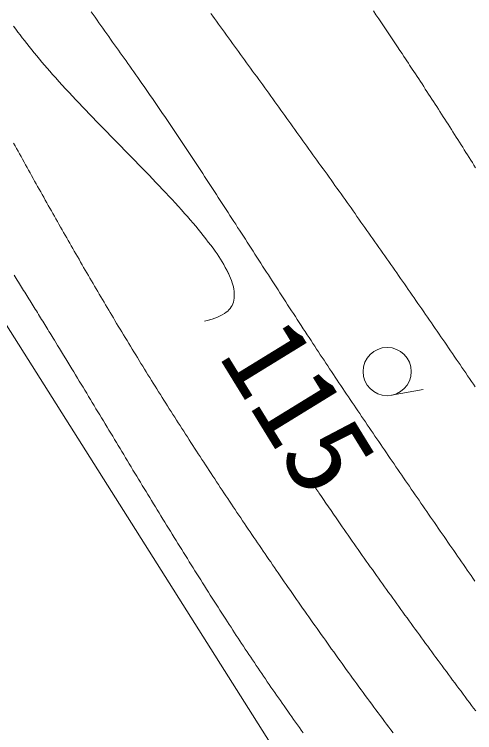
# Model space of a CAD drawing. Units: millimetres, scale not verified. Extents: x 40000 to 680000, y 20000 to 380000.
# Drawn here: x 325694 to 332848, y 339723 to 350893 of the extents above; entities that cross this region are included whole.
import ezdxf
from ezdxf.enums import TextEntityAlignment as Align

# ---------------------------------------------------------------- set-up
doc = ezdxf.new("R2010")
doc.units = ezdxf.units.MM
doc.header["$LTSCALE"] = 1000
doc.layers.add('M-BGD', color=7, linetype='Continuous', lineweight=13)
doc.styles.add('ＭＳ ゴシック', font='')
doc.styles.get('ＭＳ ゴシック').set_extended_font_data('MS Gothic')

msp = doc.modelspace()

# ---------------------------------------------------------------- linework, layer by layer
at = {"layer": 'M-BGD'}
for p, q in [((325507, 346159), (331604, 336507)), ((331557, 344969), (332049, 345060)), ((331557, 344969), (332049, 345060))]:
    msp.add_line(p, q, dxfattribs=at)
for points in [[(332863, 348507), (332838, 348547), (332813, 348587), (332788, 348627), (332763, 348667), (332738, 348707), (332713, 348746), (332688, 348786), (332663, 348826), (332638, 348866), (332613, 348905), (332588, 348945), (332562, 348985), (332537, 349024), (332512, 349064), (332487, 349103), (332462, 349143), (332436, 349183), (332411, 349222), (332386, 349261), (332361, 349301), (332336, 349340), (332310, 349380), (332285, 349419), (332260, 349458), (332234, 349498), (332209, 349537), (332184, 349576), (332159, 349615), (332133, 349654), (332108, 349693), (332082, 349732), (332057, 349771), (332032, 349810), (332006, 349849), (331981, 349888), (331955, 349927), (331930, 349966), (331904, 350004), (331880, 350041), (331859, 350074), (331838, 350105), (331818, 350136), (331797, 350168), (331774, 350202), (331749, 350240), (331721, 350283), (331688, 350332), (331649, 350390), (331608, 350452), (331566, 350514), (331525, 350576), (331483, 350638), (331441, 350699), (331399, 350761), (331357, 350823), (331315, 350884), (331274, 350946)], [(326889, 350933), (326919, 350890), (326949, 350848), (326979, 350805), (327009, 350762), (327039, 350719), (327069, 350676), (327099, 350634), (327130, 350591), (327160, 350548), (327190, 350505), (327221, 350463), (327251, 350420), (327281, 350378), (327311, 350335), (327341, 350293), (327371, 350251), (327400, 350210), (327430, 350169), (327459, 350127), (327488, 350085), (327518, 350043), (327549, 350000), (327580, 349955), (327612, 349909), (327645, 349863), (327677, 349816), (327710, 349769), (327742, 349723), (327775, 349676), (327807, 349629), (327839, 349582), (327872, 349536), (327904, 349489), (327935, 349443), (327967, 349396), (327999, 349349), (328031, 349303), (328062, 349256), (328094, 349209), (328125, 349163), (328157, 349116), (328188, 349069), (328220, 349023), (328251, 348976), (328282, 348930), (328313, 348883), (328344, 348837), (328375, 348790), (328406, 348743), (328437, 348697), (328468, 348650), (328499, 348604), (328529, 348557), (328560, 348511), (328590, 348464), (328621, 348418), (328651, 348371), (328682, 348325), (328712, 348278), (328743, 348231), (328773, 348185), (328804, 348138), (328834, 348092), (328864, 348046), (328894, 347999), (328924, 347953), (328955, 347906), (328985, 347860), (329015, 347813), (329045, 347767), (329075, 347720), (329105, 347674), (329135, 347628), (329165, 347581), (329195, 347535), (329225, 347488), (329255, 347442), (329285, 347396), (329315, 347349), (329344, 347303), (329374, 347256), (329404, 347210), (329434, 347164), (329464, 347117), (329494, 347071), (329524, 347025), (329553, 346979), (329583, 346932), (329613, 346886), (329643, 346840), (329673, 346793), (329703, 346747), (329732, 346701), (329762, 346654), (329792, 346608), (329822, 346562), (329852, 346516), (329882, 346470), (329912, 346423), (329942, 346377), (329972, 346331), (330002, 346285), (330032, 346239), (330062, 346192), (330092, 346146), (330122, 346099), (330153, 346052), (330184, 346005), (330214, 345959), (330245, 345912), (330275, 345866), (330305, 345820), (330334, 345775), (330363, 345731), (330392, 345687), (330421, 345644), (330450, 345600), (330479, 345556), (330508, 345513), (330536, 345469), (330565, 345425), (330594, 345382), (330623, 345338), (330653, 345294), (330682, 345251), (330711, 345207), (330740, 345164), (330769, 345120), (330798, 345076), (330828, 345033), (330857, 344989), (330886, 344946), (330915, 344902), (330945, 344859), (330974, 344815), (331003, 344772), (331033, 344728), (331062, 344684), (331092, 344641), (331121, 344597), (331151, 344554), (331180, 344510), (331210, 344467), (331239, 344423), (331269, 344380), (331299, 344336), (331328, 344293), (331358, 344249), (331388, 344206), (331417, 344162), (331447, 344119), (331477, 344075), (331506, 344032), (331536, 343988), (331566, 343945), (331596, 343901), (331625, 343858), (331655, 343815), (331685, 343771), (331715, 343728), (331745, 343684), (331775, 343641), (331805, 343597), (331834, 343554), (331864, 343510), (331894, 343467), (331924, 343423), (331954, 343380), (331984, 343336), (332014, 343293), (332044, 343250), (332074, 343206), (332104, 343163), (332134, 343119), (332164, 343076), (332194, 343032), (332224, 342989), (332254, 342945), (332284, 342902), (332314, 342858), (332344, 342815), (332374, 342772), (332404, 342728), (332434, 342685), (332464, 342641), (332494, 342598), (332524, 342554), (332554, 342511), (332584, 342467), (332614, 342424), (332644, 342380), (332675, 342337), (332705, 342293), (332735, 342250), (332764, 342207), (332794, 342165), (332822, 342123), (332851, 342081)], [(328749, 350905), (328777, 350867), (328806, 350827), (328836, 350786), (328867, 350743), (328898, 350700), (328929, 350657), (328960, 350614), (328992, 350571), (329023, 350528), (329054, 350485), (329085, 350442), (329117, 350399)], [(328749, 350905), (328777, 350867), (328806, 350827), (328836, 350786), (328867, 350743), (328898, 350700), (328929, 350657), (328960, 350614), (328992, 350571), (329023, 350528), (329054, 350485), (329085, 350442), (329117, 350399), (329148, 350356), (329179, 350313), (329210, 350270), (329242, 350227), (329273, 350184), (329304, 350141), (329335, 350097), (329367, 350054), (329398, 350011), (329429, 349968), (329461, 349925), (329492, 349881), (329523, 349838), (329554, 349795), (329586, 349752), (329617, 349708), (329648, 349665), (329680, 349622), (329711, 349579), (329742, 349535), (329773, 349492), (329805, 349449), (329836, 349405), (329867, 349362), (329898, 349319), (329930, 349275), (329961, 349232), (329992, 349188), (330023, 349145), (330055, 349102), (330086, 349058), (330117, 349015), (330148, 348971), (330180, 348928), (330211, 348884), (330242, 348841), (330273, 348797), (330304, 348754), (330336, 348710), (330367, 348667), (330398, 348623), (330429, 348580), (330460, 348536), (330492, 348493), (330523, 348449), (330554, 348406), (330585, 348362), (330616, 348318), (330647, 348275), (330678, 348231), (330709, 348188), (330741, 348144), (330772, 348100), (330803, 348057), (330834, 348013), (330865, 347969), (330896, 347925), (330927, 347882), (330958, 347838), (330989, 347794), (331020, 347751), (331051, 347707), (331082, 347663), (331113, 347619), (331144, 347576), (331174, 347532), (331205, 347488), (331236, 347444), (331267, 347400), (331298, 347357), (331329, 347313), (331360, 347269), (331390, 347225), (331421, 347181), (331452, 347137), (331483, 347093), (331514, 347049), (331545, 347005), (331576, 346961), (331606, 346917), (331637, 346873), (331667, 346830), (331697, 346787), (331727, 346744), (331757, 346701), (331787, 346657), (331817, 346614), (331847, 346571), (331877, 346528), (331907, 346485), (331937, 346441), (331967, 346398), (331997, 346355), (332027, 346312), (332057, 346269), (332086, 346225), (332116, 346182), (332146, 346139), (332176, 346096), (332206, 346052), (332236, 346009), (332265, 345966), (332295, 345922), (332325, 345879), (332355, 345836), (332384, 345793), (332414, 345749), (332444, 345706), (332473, 345663), (332503, 345619), (332533, 345576), (332562, 345533), (332592, 345489), (332622, 345446), (332651, 345402), (332681, 345359), (332711, 345316), (332740, 345272), (332770, 345229), (332799, 345186), (332829, 345142), (332858, 345099)], [(328649, 346124), (328689, 346132), (328730, 346142), (328771, 346155), (328812, 346170), (328852, 346185), (328891, 346203), (328926, 346221), (328959, 346240), (328987, 346260), (329011, 346279), (329030, 346300), (329048, 346321), (329064, 346343), (329078, 346366), (329089, 346391), (329099, 346418), (329106, 346447), (329110, 346478), (329112, 346512), (329112, 346549), (329110, 346586), (329106, 346620), (329100, 346654), (329092, 346687), (329082, 346720), (329071, 346754), (329056, 346789), (329039, 346827), (329020, 346868), (328997, 346913), (328973, 346958), (328949, 347002), (328924, 347044), (328899, 347086), (328872, 347127), (328844, 347169), (328814, 347212), (328782, 347256), (328747, 347303), (328709, 347353), (328670, 347404), (328631, 347454), (328592, 347503), (328553, 347551), (328513, 347599), (328472, 347647), (328429, 347696), (328386, 347747), (328340, 347798), (328292, 347852), (328243, 347906), (328194, 347960), (328145, 348013), (328096, 348066), (328047, 348119), (327997, 348172), (327946, 348226), (327895, 348280), (327843, 348334), (327789, 348390), (327735, 348446), (327681, 348502), (327626, 348558), (327572, 348614), (327517, 348670), (327463, 348726), (327408, 348782), (327353, 348838), (327299, 348893), (327244, 348949), (327189, 349005), (327134, 349062), (327079, 349119), (327023, 349176), (326968, 349233), (326913, 349290), (326859, 349346), (326805, 349402), (326752, 349457), (326701, 349511), (326649, 349565), (326597, 349621), (326544, 349679), (326491, 349736), (326438, 349793), (326387, 349850), (326337, 349905), (326289, 349958), (326245, 350009), (326203, 350057), (326163, 350103), (326122, 350150), (326082, 350198), (326042, 350247), (326002, 350295), (325963, 350343), (325925, 350391), (325888, 350438), (325852, 350484), (325817, 350528), (325784, 350572), (325750, 350617), (325716, 350663), (325683, 350708)], [(328649, 346124), (328689, 346132), (328729, 346142), (328771, 346155), (328812, 346170), (328852, 346185), (328891, 346203), (328926, 346221), (328959, 346240), (328987, 346260), (329010, 346279), (329030, 346300), (329048, 346321), (329064, 346343), (329078, 346366), (329089, 346391), (329099, 346418), (329106, 346447), (329110, 346478), (329112, 346512), (329112, 346549), (329110, 346586), (329106, 346620), (329100, 346654), (329092, 346687), (329082, 346720), (329070, 346754), (329056, 346789), (329039, 346827), (329019, 346868), (328997, 346913), (328973, 346958), (328949, 347002), (328924, 347044), (328899, 347086), (328872, 347127), (328844, 347169), (328814, 347212), (328782, 347256), (328747, 347303), (328709, 347353), (328670, 347404), (328631, 347454), (328592, 347503), (328553, 347551), (328513, 347599), (328472, 347647), (328429, 347696), (328386, 347747), (328340, 347798), (328292, 347852), (328243, 347907), (328194, 347960), (328145, 348013), (328096, 348066), (328047, 348119), (327997, 348172), (327946, 348226), (327895, 348280), (327842, 348334), (327789, 348390), (327735, 348446), (327681, 348502), (327626, 348558), (327572, 348614), (327517, 348670), (327463, 348726), (327408, 348782), (327353, 348838), (327299, 348893), (327244, 348949), (327189, 349005), (327134, 349062), (327078, 349119), (327023, 349176), (326968, 349233), (326913, 349290), (326859, 349346), (326805, 349402), (326752, 349457), (326701, 349511), (326649, 349565), (326597, 349621), (326544, 349679), (326491, 349736), (326438, 349793), (326387, 349850), (326337, 349905), (326289, 349958), (326244, 350009), (326203, 350057), (326163, 350103), (326122, 350150), (326082, 350198), (326042, 350247), (326002, 350295), (325963, 350343), (325925, 350391), (325888, 350438), (325852, 350484), (325817, 350528), (325784, 350572), (325750, 350617), (325716, 350663), (325683, 350708)], [(325681, 348892), (325705, 348850), (325728, 348808), (325751, 348765), (325775, 348723), (325798, 348681), (325821, 348639), (325845, 348596), (325868, 348554), (325892, 348512), (325915, 348470), (325938, 348428), (325962, 348386), (325985, 348343), (326009, 348301), (326032, 348259), (326056, 348217), (326080, 348175), (326103, 348133), (326127, 348091), (326150, 348049), (326174, 348006), (326198, 347964), (326221, 347922), (326245, 347880), (326269, 347838), (326292, 347796), (326316, 347754), (326340, 347712), (326363, 347670), (326387, 347628), (326411, 347586), (326435, 347544), (326459, 347502), (326483, 347460), (326507, 347418), (326531, 347377), (326554, 347335), (326578, 347293), (326602, 347251), (326626, 347209), (326650, 347167), (326675, 347125), (326699, 347084), (326723, 347042), (326747, 347000), (326771, 346958), (326795, 346917), (326820, 346875), (326844, 346833), (326868, 346791), (326892, 346750), (326917, 346708), (326941, 346666), (326965, 346625), (326990, 346583), (327014, 346542), (327039, 346500), (327063, 346458), (327088, 346417), (327112, 346376), (327136, 346336), (327160, 346295), (327184, 346255), (327208, 346214), (327233, 346173), (327258, 346131), (327284, 346088), (327310, 346044), (327337, 345999), (327364, 345955), (327391, 345910), (327418, 345866), (327445, 345821), (327471, 345777), (327499, 345732), (327526, 345688), (327553, 345643), (327580, 345599), (327607, 345555), (327634, 345510), (327661, 345466), (327689, 345422), (327716, 345378), (327743, 345333), (327771, 345289), (327798, 345245), (327826, 345201), (327853, 345157), (327881, 345112), (327908, 345068), (327936, 345024), (327964, 344980), (327991, 344936), (328019, 344892), (328047, 344848), (328075, 344804), (328102, 344760), (328130, 344716), (328158, 344672), (328186, 344629), (328214, 344585), (328242, 344541), (328270, 344497), (328298, 344453), (328326, 344409), (328354, 344366), (328383, 344322), (328411, 344278), (328439, 344234), (328467, 344191), (328495, 344147), (328524, 344103), (328552, 344060), (328580, 344016), (328609, 343973), (328637, 343929), (328666, 343886), (328694, 343842), (328723, 343799), (328751, 343755), (328780, 343712), (328809, 343668), (328837, 343625), (328866, 343581), (328895, 343538), (328923, 343495), (328952, 343451), (328981, 343408), (329010, 343365), (329039, 343321), (329067, 343278), (329096, 343235), (329125, 343192), (329154, 343148), (329183, 343105), (329212, 343062), (329241, 343019), (329270, 342976), (329299, 342933), (329329, 342889), (329358, 342846), (329387, 342803), (329416, 342760), (329445, 342717), (329475, 342674), (329504, 342631), (329533, 342588), (329562, 342545), (329592, 342503), (329620, 342460), (329649, 342418), (329678, 342377), (329707, 342335), (329736, 342292), (329765, 342250), (329795, 342206), (329826, 342162), (329857, 342117), (329889, 342071), (329920, 342025), (329952, 341979), (329984, 341934), (330016, 341888), (330048, 341842), (330080, 341796), (330111, 341751), (330143, 341705), (330175, 341659), (330207, 341614), (330239, 341568), (330271, 341523), (330303, 341477), (330336, 341432), (330368, 341386), (330400, 341341), (330432, 341295), (330464, 341250), (330497, 341204), (330529, 341159), (330561, 341113), (330594, 341068), (330626, 341023), (330658, 340978), (330691, 340932), (330723, 340887), (330756, 340842), (330788, 340797), (330821, 340751), (330854, 340706), (330886, 340661), (330919, 340616), (330952, 340571), (330985, 340526), (331018, 340481), (331050, 340436), (331083, 340391), (331116, 340346), (331149, 340301), (331182, 340256), (331215, 340212), (331248, 340167), (331282, 340122), (331315, 340077), (331348, 340032), (331381, 339988), (331415, 339943), (331448, 339898), (331481, 339854), (331515, 339809), (331548, 339765), (331582, 339720)], [(330184, 339722), (330154, 339764), (330124, 339805), (330094, 339847), (330065, 339888), (330035, 339930), (330005, 339971), (329976, 340013), (329946, 340055), (329917, 340096), (329887, 340138), (329858, 340180), (329829, 340222), (329800, 340264), (329770, 340306), (329741, 340348), (329712, 340390), (329683, 340432), (329654, 340474), (329626, 340516), (329597, 340558), (329568, 340600), (329539, 340643), (329511, 340685), (329482, 340727), (329453, 340770), (329425, 340812), (329397, 340854), (329368, 340897), (329340, 340939), (329311, 340982), (329283, 341024), (329255, 341067), (329227, 341110), (329199, 341152), (329171, 341195), (329143, 341236), (329116, 341278), (329089, 341319), (329062, 341361), (329035, 341403), (329007, 341446), (328979, 341489), (328950, 341534), (328920, 341580), (328890, 341627), (328860, 341674), (328830, 341721), (328800, 341768), (328770, 341815), (328740, 341862), (328710, 341909), (328680, 341956), (328650, 342004), (328620, 342051), (328590, 342098), (328561, 342145), (328531, 342192), (328501, 342240), (328472, 342287), (328442, 342334), (328412, 342381), (328383, 342429), (328353, 342476), (328324, 342523), (328295, 342571), (328265, 342618), (328236, 342666), (328207, 342713), (328177, 342760), (328148, 342808), (328119, 342855), (328090, 342903), (328060, 342950), (328031, 342998), (328002, 343045), (327973, 343093), (327944, 343140), (327915, 343188), (327886, 343236), (327857, 343283), (327828, 343331), (327799, 343378), (327770, 343426), (327741, 343474), (327712, 343521), (327683, 343569), (327654, 343617), (327625, 343664), (327596, 343712), (327567, 343760), (327538, 343807), (327510, 343855), (327481, 343903), (327452, 343950), (327423, 343998), (327394, 344046), (327366, 344093), (327337, 344141), (327308, 344189), (327279, 344237), (327250, 344284), (327222, 344332), (327193, 344380), (327164, 344427), (327135, 344475), (327106, 344523), (327078, 344571), (327049, 344618), (327020, 344666), (326991, 344714), (326962, 344761), (326934, 344809), (326905, 344857), (326876, 344905), (326847, 344952), (326818, 345000), (326790, 345048), (326761, 345095), (326732, 345143), (326703, 345191), (326674, 345238), (326645, 345286), (326616, 345334), (326587, 345381), (326557, 345431), (326525, 345483), (326492, 345537), (326459, 345592), (326426, 345645), (326395, 345697), (326365, 345745), (326339, 345789), (326316, 345826), (326297, 345857), (326281, 345884), (326264, 345910), (326248, 345937), (326232, 345963), (326215, 345990), (326199, 346016), (326183, 346043), (326166, 346069), (326150, 346096), (326134, 346122), (326117, 346149), (326101, 346175), (326085, 346202), (326068, 346228), (326052, 346255), (326036, 346281), (326019, 346308), (326003, 346334), (325986, 346361), (325970, 346387), (325953, 346414), (325937, 346440), (325921, 346467), (325904, 346493), (325888, 346520), (325871, 346546), (325855, 346573), (325838, 346599), (325822, 346626), (325805, 346652), (325789, 346679), (325773, 346705), (325756, 346731), (325740, 346758), (325723, 346784), (325707, 346811), (325690, 346837)], [(332865, 340060), (332833, 340104), (332800, 340148), (332767, 340191), (332735, 340235), (332702, 340279), (332670, 340322), (332637, 340366), (332604, 340410), (332572, 340453), (332539, 340497), (332507, 340541), (332475, 340585), (332442, 340628), (332410, 340672), (332377, 340716), (332345, 340760), (332313, 340804), (332280, 340847), (332248, 340891), (332216, 340935), (332183, 340979), (332151, 341023), (332119, 341067), (332087, 341111), (332055, 341155), (332023, 341199), (331990, 341243), (331958, 341287), (331926, 341330), (331894, 341374), (331862, 341419), (331830, 341463), (331798, 341507), (331766, 341551), (331734, 341595), (331703, 341639), (331671, 341683), (331639, 341727), (331607, 341771), (331575, 341815), (331544, 341860), (331512, 341904), (331480, 341948), (331448, 341992), (331417, 342037), (331385, 342081), (331354, 342125), (331322, 342169), (331290, 342214), (331259, 342258), (331227, 342303), (331196, 342347), (331165, 342391), (331133, 342436), (331102, 342480), (331071, 342525), (331039, 342569), (331008, 342614), (330977, 342658), (330945, 342703), (330914, 342747), (330883, 342792), (330852, 342837), (330821, 342881), (330790, 342926), (330759, 342971), (330728, 343016), (330694, 343064), (330657, 343119), (330617, 343177), (330576, 343236), (330537, 343294), (330500, 343347), (330469, 343393), (330443, 343430), (330427, 343454), (330420, 343464), (330419, 343466), (330417, 343468), (330416, 343470), (330415, 343471), (330414, 343473), (330413, 343475), (330411, 343477), (330410, 343478), (330409, 343480), (330408, 343482), (330406, 343484), (330405, 343485), (330404, 343487), (330403, 343489), (330402, 343491), (330400, 343493), (330399, 343494), (330398, 343496), (330397, 343498), (330396, 343500), (330394, 343501), (330393, 343503), (330392, 343505), (330391, 343507), (330390, 343509), (330388, 343510), (330387, 343512), (330386, 343514), (330385, 343516), (330384, 343517), (330382, 343519), (330381, 343521), (330380, 343523), (330379, 343525), (330378, 343526), (330376, 343528), (330375, 343530), (330374, 343532), (330373, 343533), (330371, 343535), (330370, 343537), (330369, 343539), (330368, 343540), (330367, 343542), (330365, 343544), (330364, 343546), (330363, 343548), (330362, 343549), (330361, 343551), (330359, 343553), (330358, 343555), (330357, 343556), (330356, 343558), (330355, 343560), (330353, 343562), (330352, 343564), (330351, 343565), (330350, 343567), (330349, 343569), (330347, 343571), (330346, 343572), (330345, 343574), (330344, 343576), (330343, 343578), (330341, 343580), (330340, 343581), (330339, 343583), (330338, 343585), (330337, 343587), (330335, 343588), (330334, 343590), (330333, 343592), (330332, 343594), (330331, 343595), (330329, 343597), (330328, 343599), (330327, 343601), (330326, 343603), (330324, 343604), (330323, 343606), (330322, 343608), (330320, 343610), (330319, 343613), (330317, 343615), (330316, 343617), (330314, 343619), (330313, 343621), (330312, 343623), (330311, 343624), (330311, 343624)]]:
    msp.add_lwpolyline(points, dxfattribs=at)
msp.add_circle((331489, 345338), 375, dxfattribs=at)
msp.add_circle((331489, 345338), 375, dxfattribs=at)

# ---------------------------------------------------------------- texts
at = {"layer": 'M-BGD', "style": 'ＭＳ ゴシック'}
msp.add_text('115', height=1320, rotation=301.572, dxfattribs=at).set_placement((328515, 345381), align=Align.BOTTOM_LEFT)
msp.add_text('115', height=1320, rotation=301.572, dxfattribs=at).set_placement((328515, 345381), align=Align.BOTTOM_LEFT)

doc.saveas('drawing.dxf')
